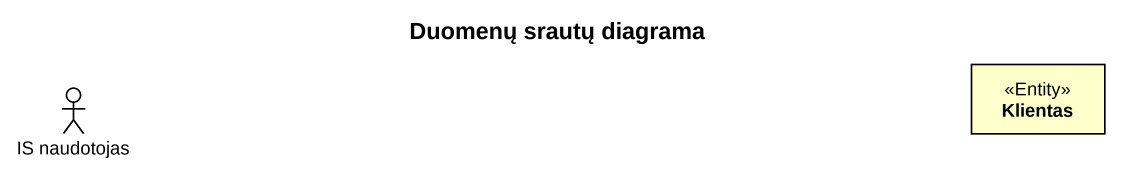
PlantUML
@startuml
title Duomenų srautų diagrama
allowmixing
hide circle
hide empty members
actor "IS naudotojas" as IS_naudotojas
class Klientas <<Entity>>
@enduml
